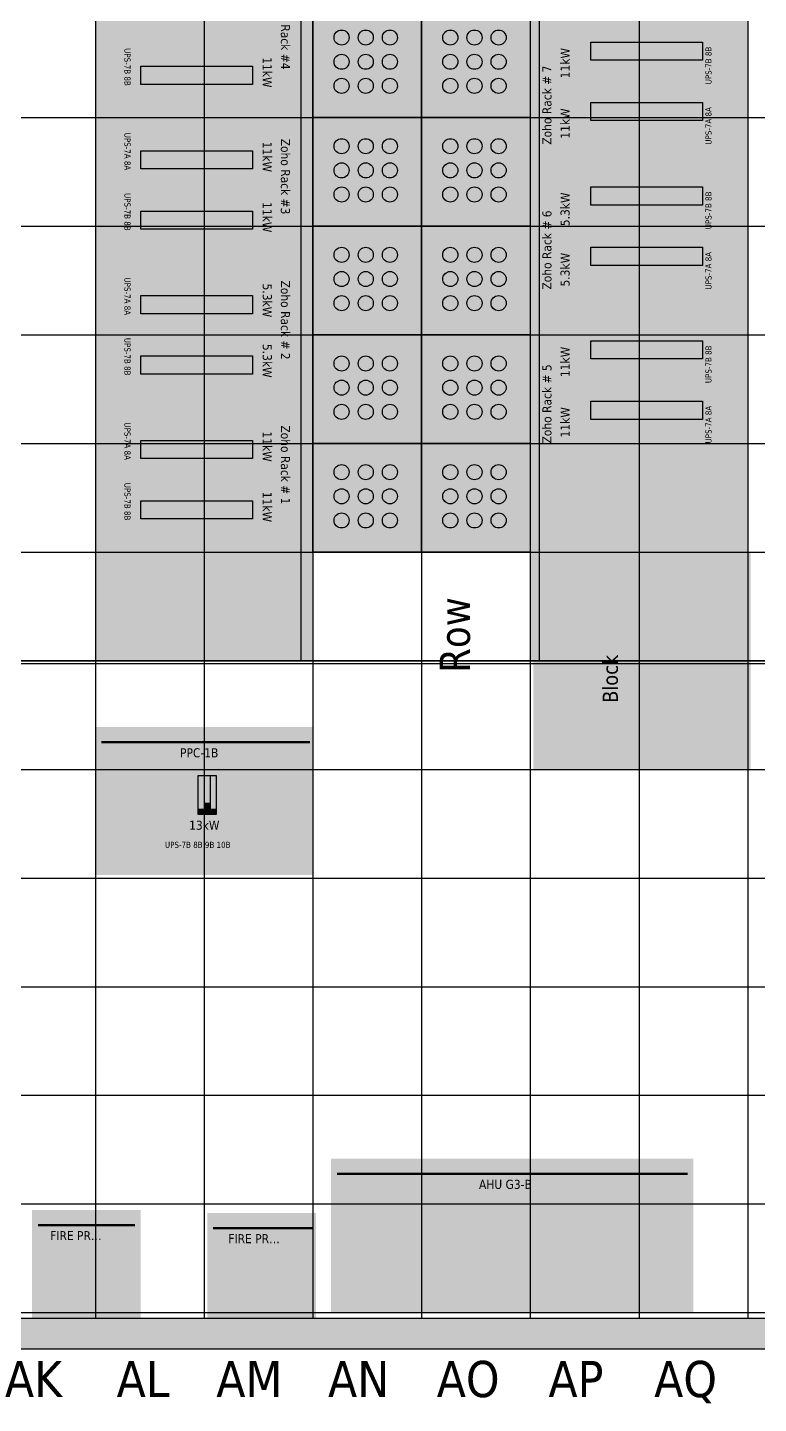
# Model space of a CAD drawing. Header units: millimetres. Extents: x -618 to 58287, y -23922 to -2396.
# Drawn here: x 6225 to 10259, y -23902 to -16303 of the extents above; entities that cross this region are included whole.
import ezdxf

# ---------------------------------------------------------------- set-up
doc = ezdxf.new("R2010")
doc.units = ezdxf.units.MM
doc.header["$MEASUREMENT"] = 0
for name, color, linetype, true_color in [('Background', 7, 'Continuous', 0xffffff), ('Equipment', 7, 'Continuous', 0xffffff), ('Names', 7, 'Continuous', 0xffffff), ('Power', 7, 'Continuous', 0xffffff), ('Room fixture', 7, 'Continuous', 0xffffff), ('Room shape', 7, 'Continuous', 0xc0c0c0), ('Rows', 7, 'Continuous', 0xffffff), ('Tile grid', 7, 'Continuous', 0xafafaf), ('Walls and cages', 7, 'Continuous', 0xffffff)]:
    doc.layers.add(name, color=color, linetype=linetype, true_color=true_color)
doc.styles.add('Tahoma#false#false', font='tahoma.ttf', dxfattribs={"height": 0.2})

msp = doc.modelspace()

# ---------------------------------------------------------------- linework, layer by layer
at = {"layer": 'Background', "lineweight": -3, "transparency": 33554687}
for points in [[(6600, -16000), (7800, -16000), (7800, -16800)], [(7800, -16800), (6600, -16800), (6600, -16000)], [(10200, -17000), (9000, -17000), (9000, -16200)], [(9000, -16200), (10200, -16200), (10200, -17000)], [(6600, -16800), (7800, -16800), (7800, -17600)], [(7800, -17600), (6600, -17600), (6600, -16800)], [(10200, -17800), (9000, -17800), (9000, -17000)], [(9000, -17000), (10200, -17000), (10200, -17800)], [(6600, -17600), (7800, -17600), (7800, -18400)], [(7800, -18400), (6600, -18400), (6600, -17600)], [(10200, -18650), (9000, -18650), (9000, -17850)], [(9000, -17850), (10200, -17850), (10200, -18650)], [(6600, -18400), (7800, -18400), (7800, -19200)], [(7800, -19200), (6600, -19200), (6600, -18400)], [(6600, -20983.3), (6600, -20166.7), (7800, -20166.7)], [(7800, -20166.7), (7800, -20983.3), (6600, -20983.3)], [(7900, -23400), (7900, -22550), (9900, -22550)], [(9900, -22550), (9900, -23400), (7900, -23400)], [(6250, -23433.3), (6250, -22833.3), (6850, -22833.3)], [(6850, -22833.3), (6850, -23433.3), (6250, -23433.3)], [(7216.7, -23450), (7216.7, -22850), (7816.7, -22850)], [(7816.7, -22850), (7816.7, -23450), (7216.7, -23450)]]:
    msp.add_solid(points, dxfattribs=at)
at = {"layer": 'Equipment', "color": 72, "lineweight": 50, "true_color": 0x67cb33, "transparency": 33554687}
msp.add_line((6633.3, -20250), (7783.3, -20250), dxfattribs=at)
at = {"layer": 'Equipment', "color": 153, "lineweight": 50, "true_color": 0x3e99df, "transparency": 33554687}
msp.add_line((7933.3, -22633.3), (9866.7, -22633.3), dxfattribs=at)
at = {"layer": 'Equipment', "color": 1, "lineweight": 50, "true_color": 0xe60000, "transparency": 33554687}
for p, q in [((6283.3, -22916.7), (6816.7, -22916.7)), ((7250, -22933.3), (7800, -22933.3))]:
    msp.add_line(p, q, dxfattribs=at)
at = {"layer": 'Equipment', "color": 9, "lineweight": 50, "true_color": 0xc0c0c0, "transparency": 33554687}
for points in [[(6666.7, -16733.3), (6600, -16800), (6600, -16000)], [(6666.7, -16066.7), (6666.7, -16733.3), (6600, -16000)], [(7800, -16000), (7800, -16800), (7733.3, -16733.3)], [(7800, -16000), (7733.3, -16733.3), (7733.3, -16066.7)], [(9000, -17000), (9000, -16200), (9066.7, -16266.7)], [(10133.3, -16266.7), (10200, -16200), (10200, -17000)], [(9000, -17000), (9066.7, -16266.7), (9066.7, -16933.3)], [(10133.3, -16933.3), (10133.3, -16266.7), (10200, -17000)], [(7800, -16800), (6600, -16800), (6666.7, -16733.3)], [(6666.7, -16733.3), (7733.3, -16733.3), (7800, -16800)], [(6666.7, -17533.3), (6600, -17600), (6600, -16800)], [(6666.7, -16866.7), (6666.7, -17533.3), (6600, -16800)], [(7733.3, -16866.7), (6666.7, -16866.7), (6600, -16800)], [(6600, -16800), (7800, -16800), (7733.3, -16866.7)], [(7800, -16800), (7800, -17600), (7733.3, -17533.3)], [(7800, -16800), (7733.3, -17533.3), (7733.3, -16866.7)], [(10200, -17000), (9000, -17000), (9066.7, -16933.3)], [(9066.7, -16933.3), (10133.3, -16933.3), (10200, -17000)], [(10133.3, -17066.7), (9066.7, -17066.7), (9000, -17000)], [(9000, -17000), (10200, -17000), (10133.3, -17066.7)], [(9000, -17800), (9000, -17000), (9066.7, -17066.7)], [(10133.3, -17066.7), (10200, -17000), (10200, -17800)], [(9000, -17800), (9066.7, -17066.7), (9066.7, -17733.3)], [(10133.3, -17733.3), (10133.3, -17066.7), (10200, -17800)], [(7800, -17600), (6600, -17600), (6666.7, -17533.3)], [(6666.7, -17533.3), (7733.3, -17533.3), (7800, -17600)], [(6666.7, -18333.3), (6600, -18400), (6600, -17600)], [(6666.7, -17666.7), (6666.7, -18333.3), (6600, -17600)], [(7733.3, -17666.7), (6666.7, -17666.7), (6600, -17600)], [(6600, -17600), (7800, -17600), (7733.3, -17666.7)], [(7800, -17600), (7800, -18400), (7733.3, -18333.3)], [(7800, -17600), (7733.3, -18333.3), (7733.3, -17666.7)], [(10200, -17800), (9000, -17800), (9066.7, -17733.3)], [(9066.7, -17733.3), (10133.3, -17733.3), (10200, -17800)], [(10133.3, -17916.7), (9066.7, -17916.7), (9000, -17850)], [(9000, -17850), (10200, -17850), (10133.3, -17916.7)], [(9000, -18650), (9000, -17850), (9066.7, -17916.7)], [(10133.3, -17916.7), (10200, -17850), (10200, -18650)], [(9000, -18650), (9066.7, -17916.7), (9066.7, -18583.3)], [(10133.3, -18583.3), (10133.3, -17916.7), (10200, -18650)], [(7800, -18400), (6600, -18400), (6666.7, -18333.3)], [(6666.7, -18333.3), (7733.3, -18333.3), (7800, -18400)], [(6666.7, -19133.3), (6600, -19200), (6600, -18400)], [(6666.7, -18466.7), (6666.7, -19133.3), (6600, -18400)], [(7733.3, -18466.7), (6666.7, -18466.7), (6600, -18400)], [(6600, -18400), (7800, -18400), (7733.3, -18466.7)], [(7800, -18400), (7800, -19200), (7733.3, -19133.3)], [(7800, -18400), (7733.3, -19133.3), (7733.3, -18466.7)], [(10200, -18650), (9000, -18650), (9066.7, -18583.3)], [(9066.7, -18583.3), (10133.3, -18583.3), (10200, -18650)], [(7800, -19200), (6600, -19200), (6666.7, -19133.3)], [(6666.7, -19133.3), (7733.3, -19133.3), (7800, -19200)]]:
    msp.add_solid(points, dxfattribs=at)
at = {"layer": 'Equipment', "color": 18, "lineweight": -3, "true_color": 0x000000, "transparency": 33554687}
for points in [[(6616.7, -16783.3), (6600, -16800), (6600, -16000)], [(6616.7, -16016.7), (6616.7, -16783.3), (6600, -16000)], [(7800, -16000), (7800, -16800), (7783.3, -16783.3)], [(7800, -16000), (7783.3, -16783.3), (7783.3, -16016.7)], [(9000, -17000), (9000, -16200), (9016.7, -16216.7)], [(9000, -17000), (9016.7, -16216.7), (9016.7, -16983.3)], [(10183.3, -16216.7), (10200, -16200), (10200, -17000)], [(10183.3, -16983.3), (10183.3, -16216.7), (10200, -17000)], [(7800, -16800), (6600, -16800), (6616.7, -16783.3)], [(6616.7, -16783.3), (7783.3, -16783.3), (7800, -16800)], [(6616.7, -17583.3), (6600, -17600), (6600, -16800)], [(6616.7, -16816.7), (6616.7, -17583.3), (6600, -16800)], [(7783.3, -16816.7), (6616.7, -16816.7), (6600, -16800)], [(6600, -16800), (7800, -16800), (7783.3, -16816.7)], [(7800, -16800), (7800, -17600), (7783.3, -17583.3)], [(7800, -16800), (7783.3, -17583.3), (7783.3, -16816.7)], [(10200, -17000), (9000, -17000), (9016.7, -16983.3)], [(10183.3, -17016.7), (9016.7, -17016.7), (9000, -17000)], [(9000, -17000), (10200, -17000), (10183.3, -17016.7)], [(9000, -17800), (9000, -17000), (9016.7, -17016.7)], [(9000, -17800), (9016.7, -17016.7), (9016.7, -17783.3)], [(9016.7, -16983.3), (10183.3, -16983.3), (10200, -17000)], [(10183.3, -17016.7), (10200, -17000), (10200, -17800)], [(10183.3, -17783.3), (10183.3, -17016.7), (10200, -17800)], [(7800, -17600), (6600, -17600), (6616.7, -17583.3)], [(6616.7, -18383.3), (6600, -18400), (6600, -17600)], [(6616.7, -17616.7), (6616.7, -18383.3), (6600, -17600)], [(7783.3, -17616.7), (6616.7, -17616.7), (6600, -17600)], [(6600, -17600), (7800, -17600), (7783.3, -17616.7)], [(6616.7, -17583.3), (7783.3, -17583.3), (7800, -17600)], [(7800, -17600), (7800, -18400), (7783.3, -18383.3)], [(7800, -17600), (7783.3, -18383.3), (7783.3, -17616.7)], [(10200, -17800), (9000, -17800), (9016.7, -17783.3)], [(10183.3, -17866.7), (9016.7, -17866.7), (9000, -17850)], [(9000, -17850), (10200, -17850), (10183.3, -17866.7)], [(9000, -18650), (9000, -17850), (9016.7, -17866.7)], [(9016.7, -17783.3), (10183.3, -17783.3), (10200, -17800)], [(10183.3, -17866.7), (10200, -17850), (10200, -18650)], [(9000, -18650), (9016.7, -17866.7), (9016.7, -18633.3)], [(10183.3, -18633.3), (10183.3, -17866.7), (10200, -18650)], [(7800, -18400), (6600, -18400), (6616.7, -18383.3)], [(6616.7, -18383.3), (7783.3, -18383.3), (7800, -18400)], [(6616.7, -19183.3), (6600, -19200), (6600, -18400)], [(6616.7, -18416.7), (6616.7, -19183.3), (6600, -18400)], [(7783.3, -18416.7), (6616.7, -18416.7), (6600, -18400)], [(6600, -18400), (7800, -18400), (7783.3, -18416.7)], [(7800, -18400), (7800, -19200), (7783.3, -19183.3)], [(7800, -18400), (7783.3, -19183.3), (7783.3, -18416.7)], [(10200, -18650), (9000, -18650), (9016.7, -18633.3)], [(9016.7, -18633.3), (10183.3, -18633.3), (10200, -18650)], [(7800, -19200), (6600, -19200), (6616.7, -19183.3)], [(6616.7, -19183.3), (7783.3, -19183.3), (7800, -19200)], [(6600, -20166.7), (7800, -20166.7), (7783.3, -20183.3)], [(6600, -20166.7), (7783.3, -20183.3), (6616.7, -20183.3)], [(6600, -20983.3), (6600, -20166.7), (6616.7, -20183.3)], [(6616.7, -20183.3), (6616.7, -20966.7), (6600, -20983.3)], [(7783.3, -20966.7), (7783.3, -20183.3), (7800, -20166.7)], [(7800, -20166.7), (7800, -20983.3), (7783.3, -20966.7)], [(7783.3, -20966.7), (7800, -20983.3), (6600, -20983.3)], [(6616.7, -20966.7), (7783.3, -20966.7), (6600, -20983.3)], [(7900, -22550), (9900, -22550), (9883.3, -22566.7)], [(7900, -22550), (9883.3, -22566.7), (7916.7, -22566.7)], [(7900, -23400), (7900, -22550), (7916.7, -22566.7)], [(7916.7, -22566.7), (7916.7, -23383.3), (7900, -23400)], [(9883.3, -23383.3), (9883.3, -22566.7), (9900, -22550)], [(9900, -22550), (9900, -23400), (9883.3, -23383.3)], [(6250, -22833.3), (6850, -22833.3), (6833.3, -22850)], [(6250, -22833.3), (6833.3, -22850), (6266.7, -22850)], [(6250, -23433.3), (6250, -22833.3), (6266.7, -22850)], [(6266.7, -22850), (6266.7, -23416.7), (6250, -23433.3)], [(6833.3, -23416.7), (6833.3, -22850), (6850, -22833.3)], [(6850, -22833.3), (6850, -23433.3), (6833.3, -23416.7)], [(7216.7, -22850), (7816.7, -22850), (7800, -22866.7)], [(7216.7, -22850), (7800, -22866.7), (7233.3, -22866.7)], [(7216.7, -23450), (7216.7, -22850), (7233.3, -22866.7)], [(7233.3, -22866.7), (7233.3, -23433.3), (7216.7, -23450)], [(7800, -23433.3), (7800, -22866.7), (7816.7, -22850)], [(7816.7, -22850), (7816.7, -23450), (7800, -23433.3)], [(9883.3, -23383.3), (9900, -23400), (7900, -23400)], [(7916.7, -23383.3), (9883.3, -23383.3), (7900, -23400)], [(6833.3, -23416.7), (6850, -23433.3), (6250, -23433.3)], [(6266.7, -23416.7), (6833.3, -23416.7), (6250, -23433.3)], [(7800, -23433.3), (7816.7, -23450), (7216.7, -23450)], [(7233.3, -23433.3), (7800, -23433.3), (7216.7, -23450)]]:
    msp.add_solid(points, dxfattribs=at)
at = {"layer": 'Equipment', "color": 71, "lineweight": 50, "true_color": 0xbde8a7, "transparency": 33554687}
for points in [[(6600, -20166.7), (7800, -20166.7), (7733.3, -20233.3)], [(6600, -20166.7), (7733.3, -20233.3), (6666.7, -20233.3)], [(6600, -20983.3), (6600, -20166.7), (6666.7, -20233.3)], [(7733.3, -20916.7), (7733.3, -20233.3), (7800, -20166.7)], [(7800, -20166.7), (7800, -20983.3), (7733.3, -20916.7)], [(6666.7, -20233.3), (6666.7, -20916.7), (6600, -20983.3)], [(7733.3, -20916.7), (7800, -20983.3), (6600, -20983.3)], [(6666.7, -20916.7), (7733.3, -20916.7), (6600, -20983.3)]]:
    msp.add_solid(points, dxfattribs=at)
at = {"layer": 'Equipment', "color": 141, "lineweight": 50, "true_color": 0xabd3f1, "transparency": 33554687}
for points in [[(7900, -22550), (9900, -22550), (9833.3, -22616.7)], [(7900, -22550), (9833.3, -22616.7), (7966.7, -22616.7)], [(7900, -23400), (7900, -22550), (7966.7, -22616.7)], [(9833.3, -23333.3), (9833.3, -22616.7), (9900, -22550)], [(9900, -22550), (9900, -23400), (9833.3, -23333.3)], [(7966.7, -22616.7), (7966.7, -23333.3), (7900, -23400)], [(9833.3, -23333.3), (9900, -23400), (7900, -23400)], [(7966.7, -23333.3), (9833.3, -23333.3), (7900, -23400)]]:
    msp.add_solid(points, dxfattribs=at)
at = {"layer": 'Equipment', "color": 21, "lineweight": 50, "true_color": 0xf49191, "transparency": 33554687}
for points in [[(6250, -22833.3), (6850, -22833.3), (6783.3, -22900)], [(6250, -22833.3), (6783.3, -22900), (6316.7, -22900)], [(6250, -23433.3), (6250, -22833.3), (6316.7, -22900)], [(6783.3, -23366.7), (6783.3, -22900), (6850, -22833.3)], [(6850, -22833.3), (6850, -23433.3), (6783.3, -23366.7)], [(7216.7, -22850), (7816.7, -22850), (7750, -22916.7)], [(7216.7, -22850), (7750, -22916.7), (7283.3, -22916.7)], [(7216.7, -23450), (7216.7, -22850), (7283.3, -22916.7)], [(7750, -23383.3), (7750, -22916.7), (7816.7, -22850)], [(7816.7, -22850), (7816.7, -23450), (7750, -23383.3)], [(6316.7, -22900), (6316.7, -23366.7), (6250, -23433.3)], [(7283.3, -22916.7), (7283.3, -23383.3), (7216.7, -23450)], [(6783.3, -23366.7), (6850, -23433.3), (6250, -23433.3)], [(6316.7, -23366.7), (6783.3, -23366.7), (6250, -23433.3)], [(7750, -23383.3), (7816.7, -23450), (7216.7, -23450)], [(7283.3, -23383.3), (7750, -23383.3), (7216.7, -23450)]]:
    msp.add_solid(points, dxfattribs=at)
at = {"layer": 'Power', "color": 8, "lineweight": -3, "true_color": 0x808080, "transparency": 33554687}
for p, q in [((9333.3, -16483.3), (9333.3, -16383.3)), ((9333.3, -16383.3), (9950, -16383.3)), ((9950, -16383.3), (9950, -16483.3)), ((9950, -16483.3), (9333.3, -16483.3)), ((6850, -16616.7), (6850, -16516.7)), ((6850, -16516.7), (7466.7, -16516.7)), ((7466.7, -16516.7), (7466.7, -16616.7)), ((7466.7, -16616.7), (6850, -16616.7)), ((9333.3, -16816.7), (9333.3, -16716.7)), ((9333.3, -16716.7), (9950, -16716.7)), ((9950, -16716.7), (9950, -16816.7)), ((9950, -16816.7), (9333.3, -16816.7)), ((6850, -17083.3), (6850, -16983.3)), ((6850, -16983.3), (7466.7, -16983.3)), ((7466.7, -16983.3), (7466.7, -17083.3)), ((7466.7, -17083.3), (6850, -17083.3)), ((9333.3, -17283.3), (9333.3, -17183.3)), ((9333.3, -17183.3), (9950, -17183.3)), ((9950, -17183.3), (9950, -17283.3)), ((6850, -17416.7), (6850, -17316.7)), ((6850, -17316.7), (7466.7, -17316.7)), ((7466.7, -17316.7), (7466.7, -17416.7)), ((9950, -17283.3), (9333.3, -17283.3)), ((7466.7, -17416.7), (6850, -17416.7)), ((9333.3, -17616.7), (9333.3, -17516.7)), ((9333.3, -17516.7), (9950, -17516.7)), ((9950, -17516.7), (9950, -17616.7)), ((9950, -17616.7), (9333.3, -17616.7)), ((6850, -17883.3), (6850, -17783.3)), ((6850, -17783.3), (7466.7, -17783.3)), ((7466.7, -17783.3), (7466.7, -17883.3)), ((7466.7, -17883.3), (6850, -17883.3)), ((9333.3, -18133.3), (9333.3, -18033.3)), ((9333.3, -18033.3), (9950, -18033.3)), ((9950, -18033.3), (9950, -18133.3)), ((6850, -18216.7), (6850, -18116.7)), ((6850, -18116.7), (7466.7, -18116.7)), ((7466.7, -18116.7), (7466.7, -18216.7)), ((9950, -18133.3), (9333.3, -18133.3)), ((7466.7, -18216.7), (6850, -18216.7)), ((9333.3, -18466.7), (9333.3, -18366.7)), ((9333.3, -18366.7), (9950, -18366.7)), ((9950, -18366.7), (9950, -18466.7)), ((9950, -18466.7), (9333.3, -18466.7)), ((6850, -18683.3), (6850, -18583.3)), ((6850, -18583.3), (7466.7, -18583.3)), ((7466.7, -18583.3), (7466.7, -18683.3)), ((7466.7, -18683.3), (6850, -18683.3)), ((6850, -19016.7), (6850, -18916.7)), ((6850, -18916.7), (7466.7, -18916.7)), ((7466.7, -18916.7), (7466.7, -19016.7)), ((7466.7, -19016.7), (6850, -19016.7)), ((7166.7, -20433.3), (7266.7, -20433.3)), ((7166.7, -20650), (7166.7, -20433.3)), ((7266.7, -20433.3), (7266.7, -20650)), ((7266.7, -20650), (7166.7, -20650))]:
    msp.add_line(p, q, dxfattribs=at)
at = {"layer": 'Power', "lineweight": -3, "transparency": 33554687}
for p, q in [((7200, -20433.3), (7200, -20650)), ((7233.3, -20433.3), (7233.3, -20650))]:
    msp.add_line(p, q, dxfattribs=at)
at = {"layer": 'Power', "color": 138, "lineweight": -3, "true_color": 0x01505e, "transparency": 33554687}
for points in [[(6800, -16083.3), (6800, -16383.3), (6716.7, -16083.3), (6716.7, -16383.3)], [(10000, -16583.3), (10000, -16283.3), (10083.3, -16583.3), (10083.3, -16283.3)], [(6800, -16416.7), (6800, -16716.7), (6716.7, -16416.7), (6716.7, -16716.7)], [(10000, -16916.7), (10000, -16616.7), (10083.3, -16916.7), (10083.3, -16616.7)], [(6800, -16883.3), (6800, -17183.3), (6716.7, -16883.3), (6716.7, -17183.3)], [(10000, -17383.3), (10000, -17083.3), (10083.3, -17383.3), (10083.3, -17083.3)], [(6800, -17216.7), (6800, -17516.7), (6716.7, -17216.7), (6716.7, -17516.7)], [(10000, -17716.7), (10000, -17416.7), (10083.3, -17716.7), (10083.3, -17416.7)], [(6800, -17683.3), (6800, -17983.3), (6716.7, -17683.3), (6716.7, -17983.3)], [(10000, -18233.3), (10000, -17933.3), (10083.3, -18233.3), (10083.3, -17933.3)], [(6800, -18016.7), (6800, -18316.7), (6716.7, -18016.7), (6716.7, -18316.7)], [(10000, -18566.7), (10000, -18266.7), (10083.3, -18566.7), (10083.3, -18266.7)], [(6800, -18483.3), (6800, -18783.3), (6716.7, -18483.3), (6716.7, -18783.3)], [(6800, -18816.7), (6800, -19116.7), (6716.7, -18816.7), (6716.7, -19116.7)], [(6700, -20800), (7733.3, -20800), (6700, -20883.3), (7733.3, -20883.3)]]:
    msp.add_solid(points, dxfattribs=at)
at = {"layer": 'Power', "lineweight": -3, "transparency": 33554687}
for points in [[(9333.3, -16483.3), (9333.3, -16383.3), (9950, -16483.3), (9950, -16383.3)], [(7466.7, -16516.7), (7466.7, -16616.7), (6850, -16516.7), (6850, -16616.7)], [(9333.3, -16816.7), (9333.3, -16716.7), (9950, -16816.7), (9950, -16716.7)], [(7466.7, -16983.3), (7466.7, -17083.3), (6850, -16983.3), (6850, -17083.3)], [(9333.3, -17283.3), (9333.3, -17183.3), (9950, -17283.3), (9950, -17183.3)], [(7466.7, -17316.7), (7466.7, -17416.7), (6850, -17316.7), (6850, -17416.7)], [(9333.3, -17616.7), (9333.3, -17516.7), (9950, -17616.7), (9950, -17516.7)], [(7466.7, -17783.3), (7466.7, -17883.3), (6850, -17783.3), (6850, -17883.3)], [(9333.3, -18133.3), (9333.3, -18033.3), (9950, -18133.3), (9950, -18033.3)], [(7466.7, -18116.7), (7466.7, -18216.7), (6850, -18116.7), (6850, -18216.7)], [(9333.3, -18466.7), (9333.3, -18366.7), (9950, -18466.7), (9950, -18366.7)], [(7466.7, -18583.3), (7466.7, -18683.3), (6850, -18583.3), (6850, -18683.3)], [(7466.7, -18916.7), (7466.7, -19016.7), (6850, -18916.7), (6850, -19016.7)], [(7166.7, -20433.3), (7266.7, -20433.3), (7166.7, -20650), (7266.7, -20650)], [(7200, -20433.3), (7233.3, -20433.3), (7200, -20650), (7233.3, -20650)]]:
    msp.add_solid(points, dxfattribs=at)
at = {"layer": 'Power', "color": 22, "lineweight": -3, "true_color": 0xc92518, "transparency": 33554687}
for points in [[(9333.3, -16483.3), (9333.3, -16383.3), (9950, -16483.3), (9950, -16383.3)], [(7466.7, -16516.7), (7466.7, -16616.7), (6850, -16516.7), (6850, -16616.7)], [(9333.3, -16816.7), (9333.3, -16716.7), (9950, -16816.7), (9950, -16716.7)], [(7466.7, -16983.3), (7466.7, -17083.3), (6850, -16983.3), (6850, -17083.3)], [(9366.7, -17283.3), (9366.7, -17183.3), (9950, -17283.3), (9950, -17183.3)], [(7466.7, -17316.7), (7466.7, -17416.7), (6850, -17316.7), (6850, -17416.7)], [(9366.7, -17616.7), (9366.7, -17516.7), (9950, -17616.7), (9950, -17516.7)], [(7466.7, -17783.3), (7466.7, -17883.3), (6850, -17783.3), (6850, -17883.3)], [(7466.7, -18116.7), (7466.7, -18216.7), (6850, -18116.7), (6850, -18216.7)], [(7466.7, -18583.3), (7466.7, -18683.3), (6850, -18583.3), (6850, -18683.3)], [(7466.7, -18916.7), (7466.7, -19016.7), (6850, -18916.7), (6850, -19016.7)]]:
    msp.add_solid(points, dxfattribs=at)
at = {"layer": 'Power', "color": 13, "lineweight": -3, "true_color": 0xe7473c, "transparency": 33554687}
for points in [[(9683.3, -16483.3), (9683.3, -16383.3), (9950, -16483.3), (9950, -16383.3)], [(7050, -16516.7), (7050, -16616.7), (6850, -16516.7), (6850, -16616.7)], [(9683.3, -16816.7), (9683.3, -16716.7), (9950, -16816.7), (9950, -16716.7)], [(7116.7, -16983.3), (7116.7, -17083.3), (6850, -16983.3), (6850, -17083.3)], [(9666.7, -17283.3), (9666.7, -17183.3), (9950, -17283.3), (9950, -17183.3)], [(7116.7, -17316.7), (7116.7, -17416.7), (6850, -17316.7), (6850, -17416.7)], [(9666.7, -17616.7), (9666.7, -17516.7), (9950, -17616.7), (9950, -17516.7)], [(7266.7, -17783.3), (7266.7, -17883.3), (6850, -17783.3), (6850, -17883.3)], [(7266.7, -18116.7), (7266.7, -18216.7), (6850, -18116.7), (6850, -18216.7)], [(7116.7, -18583.3), (7116.7, -18683.3), (6850, -18583.3), (6850, -18683.3)], [(7116.7, -18916.7), (7116.7, -19016.7), (6850, -18916.7), (6850, -19016.7)]]:
    msp.add_solid(points, dxfattribs=at)
at = {"layer": 'Power', "color": 151, "lineweight": -3, "true_color": 0x87ceeb, "transparency": 33554687}
for points in [[(9333.3, -17283.3), (9333.3, -17183.3), (9950, -17283.3), (9950, -17183.3)], [(9333.3, -17616.7), (9333.3, -17516.7), (9950, -17616.7), (9950, -17516.7)], [(9333.3, -18133.3), (9333.3, -18033.3), (9950, -18133.3), (9950, -18033.3)], [(9333.3, -18466.7), (9333.3, -18366.7), (9950, -18466.7), (9950, -18366.7)], [(7200, -20433.3), (7233.3, -20433.3), (7200, -20650), (7233.3, -20650)]]:
    msp.add_solid(points, dxfattribs=at)
at = {"layer": 'Power', "color": 8, "lineweight": -3, "true_color": 0x6e6e6e, "transparency": 33554687}
for points in [[(9650, -18133.3), (9650, -18033.3), (9950, -18133.3), (9950, -18033.3)], [(9650, -18466.7), (9650, -18366.7), (9950, -18466.7), (9950, -18366.7)]]:
    msp.add_solid(points, dxfattribs=at)
at = {"layer": 'Power', "color": 9, "lineweight": -3, "true_color": 0xc0c0c0, "transparency": 33554687}
for points in [[(9883.3, -18133.3), (9883.3, -18033.3), (9950, -18133.3), (9950, -18033.3)], [(9883.3, -18466.7), (9883.3, -18366.7), (9950, -18466.7), (9950, -18366.7)], [(7166.7, -20633.3), (7200, -20633.3), (7166.7, -20650), (7200, -20650)], [(7200, -20616.7), (7233.3, -20616.7), (7200, -20650), (7233.3, -20650)], [(7233.3, -20633.3), (7266.7, -20633.3), (7233.3, -20650), (7266.7, -20650)]]:
    msp.add_solid(points, dxfattribs=at)
at = {"layer": 'Power', "color": 8, "lineweight": -3, "true_color": 0x826482, "transparency": 33554687}
for points in [[(7200, -20583.3), (7233.3, -20583.3), (7200, -20650), (7233.3, -20650)], [(7166.7, -20616.7), (7200, -20616.7), (7166.7, -20650), (7200, -20650)], [(7233.3, -20616.7), (7266.7, -20616.7), (7233.3, -20650), (7266.7, -20650)]]:
    msp.add_solid(points, dxfattribs=at)
at = {"layer": 'Room fixture', "color": 9, "lineweight": -3, "true_color": 0xc0c0c0, "transparency": 33554687}
for p, q in [((7800, -16800), (7800, -16200)), ((8400, -16800), (8400, -16200)), ((8400, -16200), (8400, -16800)), ((9000, -16200), (9000, -16800)), ((7800, -16800), (8400, -16800)), ((7800, -17400), (7800, -16800)), ((8400, -16800), (7800, -16800)), ((9000, -16800), (8400, -16800)), ((8400, -16800), (9000, -16800)), ((8400, -17400), (8400, -16800)), ((8400, -16800), (8400, -17400)), ((9000, -16800), (9000, -17400)), ((7800, -17400), (8400, -17400)), ((7800, -18000), (7800, -17400)), ((8400, -17400), (7800, -17400)), ((8400, -17400), (8400, -18000)), ((8400, -17400), (9000, -17400)), ((8400, -18000), (8400, -17400)), ((9000, -17400), (8400, -17400)), ((9000, -17400), (9000, -18000)), ((8400, -18000), (7800, -18000)), ((7800, -18000), (8400, -18000)), ((7800, -18600), (7800, -18000)), ((8400, -18000), (8400, -18600)), ((9000, -18000), (8400, -18000)), ((8400, -18000), (9000, -18000)), ((8400, -18600), (8400, -18000)), ((9000, -18000), (9000, -18600)), ((8400, -18600), (7800, -18600)), ((7800, -18600), (8400, -18600)), ((7800, -19200), (7800, -18600)), ((8400, -18600), (9000, -18600)), ((8400, -19200), (8400, -18600)), ((8400, -18600), (8400, -19200)), ((9000, -18600), (8400, -18600)), ((9000, -18600), (9000, -19200)), ((8400, -19200), (7800, -19200)), ((9000, -19200), (8400, -19200))]:
    msp.add_line(p, q, dxfattribs=at)
for centre in [(7958.3, -16358.3), (8091.7, -16358.3), (8225, -16358.3), (8558.3, -16358.3), (8691.7, -16358.3), (8825, -16358.3), (7958.3, -16491.7), (8091.7, -16491.7), (8225, -16491.7), (8558.3, -16491.7), (8691.7, -16491.7), (8825, -16491.7), (7958.3, -16625), (8091.7, -16625), (8225, -16625), (8558.3, -16625), (8691.7, -16625), (8825, -16625), (7958.3, -16958.3), (8091.7, -16958.3), (8225, -16958.3), (8558.3, -16958.3), (8691.7, -16958.3), (8825, -16958.3), (7958.3, -17091.7), (8091.7, -17091.7), (8225, -17091.7), (8558.3, -17091.7), (8691.7, -17091.7), (8825, -17091.7), (7958.3, -17225), (8091.7, -17225), (8225, -17225), (8558.3, -17225), (8691.7, -17225), (8825, -17225), (7958.3, -17558.3), (8091.7, -17558.3), (8225, -17558.3), (8558.3, -17558.3), (8691.7, -17558.3), (8825, -17558.3), (7958.3, -17691.7), (8091.7, -17691.7), (8225, -17691.7), (8558.3, -17691.7), (8691.7, -17691.7), (8825, -17691.7), (7958.3, -17825), (8091.7, -17825), (8225, -17825), (8558.3, -17825), (8691.7, -17825), (8825, -17825), (7958.3, -18158.3), (8091.7, -18158.3), (8225, -18158.3), (8558.3, -18158.3), (8691.7, -18158.3), (8825, -18158.3), (7958.3, -18291.7), (8091.7, -18291.7), (8225, -18291.7), (8558.3, -18291.7), (8691.7, -18291.7), (8825, -18291.7), (7958.3, -18425), (8091.7, -18425), (8225, -18425), (8558.3, -18425), (8691.7, -18425), (8825, -18425), (7958.3, -18758.3), (8091.7, -18758.3), (8225, -18758.3), (8558.3, -18758.3), (8691.7, -18758.3), (8825, -18758.3), (7958.3, -18891.7), (8091.7, -18891.7), (8225, -18891.7), (8558.3, -18891.7), (8691.7, -18891.7), (8825, -18891.7), (7958.3, -19025), (8091.7, -19025), (8225, -19025), (8558.3, -19025), (8691.7, -19025), (8825, -19025)]:
    msp.add_ellipse(centre, major_axis=(41.7, 0), ratio=1, dxfattribs=at)
at = {"layer": 'Room fixture', "color": 9, "lineweight": -3, "true_color": 0xc0c0c0, "transparency": 33554472}
for points in [[(7800, -16800), (7800, -16200), (8400, -16200)], [(8400, -16200), (8400, -16800), (7800, -16800)], [(8400, -16800), (8400, -16200), (9000, -16200)], [(9000, -16200), (9000, -16800), (8400, -16800)], [(7800, -17400), (7800, -16800), (8400, -16800)], [(8400, -16800), (8400, -17400), (7800, -17400)], [(8400, -17400), (8400, -16800), (9000, -16800)], [(9000, -16800), (9000, -17400), (8400, -17400)], [(7800, -18000), (7800, -17400), (8400, -17400)], [(8400, -17400), (8400, -18000), (7800, -18000)], [(8400, -18000), (8400, -17400), (9000, -17400)], [(9000, -17400), (9000, -18000), (8400, -18000)], [(7800, -18600), (7800, -18000), (8400, -18000)], [(8400, -18000), (8400, -18600), (7800, -18600)], [(8400, -18600), (8400, -18000), (9000, -18000)], [(9000, -18000), (9000, -18600), (8400, -18600)], [(7800, -19200), (7800, -18600), (8400, -18600)], [(8400, -18600), (8400, -19200), (7800, -19200)], [(8400, -19200), (8400, -18600), (9000, -18600)], [(9000, -18600), (9000, -19200), (8400, -19200)]]:
    msp.add_solid(points, dxfattribs=at)
at = {"layer": 'Room fixture', "color": 254, "lineweight": -3, "true_color": 0xe6e6e6, "transparency": 33554687}
for points in [[(10216.7, -20399.3), (9016.7, -20399.3), (9016.7, -19199.3)], [(9016.7, -19199.3), (10216.7, -19199.3), (10216.7, -20399.3)]]:
    msp.add_solid(points, dxfattribs=at)
at = {"layer": 'Room fixture', "color": 18, "lineweight": -3, "true_color": 0x000000, "transparency": 33554687}
for points in [[(10200, -19216), (9033.3, -19216), (9016.7, -19199.3)], [(9016.7, -19199.3), (10216.7, -19199.3), (10200, -19216)], [(9016.7, -20399.3), (9016.7, -19199.3), (9033.3, -19216)], [(9016.7, -20399.3), (9033.3, -19216), (9033.3, -20382.7)], [(10200, -19216), (10216.7, -19199.3), (10216.7, -20399.3)], [(10200, -20382.7), (10200, -19216), (10216.7, -20399.3)], [(10216.7, -20399.3), (9016.7, -20399.3), (9033.3, -20382.7)], [(9033.3, -20382.7), (10200, -20382.7), (10216.7, -20399.3)]]:
    msp.add_solid(points, dxfattribs=at)
at = {"layer": 'Room shape', "color": 18, "lineweight": -3, "true_color": 0x000000, "transparency": 33554687}
for p, q in [((57733.3, -23433.3), (0, -23433.3)), ((0, -23600), (57733.3, -23600))]:
    msp.add_line(p, q, dxfattribs=at)
at = {"layer": 'Room shape', "lineweight": -3, "transparency": 33554687}
for points in [[(0, -23433.3), (57733.3, -23600), (-116.7, -23550)], [(0, -23433.3), (57733.3, -23433.3), (57733.3, -23600)], [(57733.3, -23600), (0, -23600), (-116.7, -23550)]]:
    msp.add_solid(points, dxfattribs=at)
at = {"layer": 'Rows', "color": 18, "lineweight": -3, "true_color": 0x000000, "transparency": 33554687}
for p, q in [((7733.3, -6600), (7733.3, -19800)), ((9050, -19800), (9050, -6600))]:
    msp.add_line(p, q, dxfattribs=at)
at = {"layer": 'Rows', "color": 254, "lineweight": -3, "true_color": 0xe0e0d7, "transparency": 33554534}
for points in [[(6600, -6600), (7800, -6600), (7800, -19800)], [(7800, -19800), (6600, -19800), (6600, -6600)], [(10200, -19800), (9000, -19800), (9000, -6600)], [(9000, -6600), (10200, -6600), (10200, -19800)]]:
    msp.add_solid(points, dxfattribs=at)
at = {"layer": 'Rows', "color": 18, "lineweight": -3, "true_color": 0x000000, "transparency": 33554687}
for points in [[(6600, -19800), (6600, -6600), (6616.7, -6616.7)], [(7783.3, -19783.3), (7783.3, -6616.7), (7800, -6600)], [(7800, -6600), (7800, -19800), (7783.3, -19783.3)], [(9000, -19800), (9000, -6600), (9016.7, -6616.7)], [(10183.3, -19783.3), (10183.3, -6616.7), (10200, -6600)], [(10200, -6600), (10200, -19800), (10183.3, -19783.3)], [(6616.7, -6616.7), (6616.7, -19783.3), (6600, -19800)], [(9016.7, -6616.7), (9016.7, -19783.3), (9000, -19800)], [(7783.3, -19783.3), (7800, -19800), (6600, -19800)], [(6616.7, -19783.3), (7783.3, -19783.3), (6600, -19800)], [(10183.3, -19783.3), (10200, -19800), (9000, -19800)], [(9016.7, -19783.3), (10183.3, -19783.3), (9000, -19800)]]:
    msp.add_solid(points, dxfattribs=at)
at = {"layer": 'Tile grid', "lineweight": -3, "transparency": 33554687}
for p, q in [((7800, -2967), (7800, -23433.7)), ((8400, -2967), (8400, -23433.7)), ((9000, -2967), (9000, -23433.7)), ((9600, -2967), (9600, -23433.7)), ((10200, -2967), (10200, -23433.7)), ((7200, -3389.1), (7200, -23433.7)), ((6600, -3997.6), (6600, -23433.7)), ((16.2, -16800), (57733.3, -16800)), ((14.8, -17400), (57733.3, -17400)), ((13.3, -18000), (57733.3, -18000)), ((11.8, -18600), (57733.3, -18600)), ((10.4, -19200), (57733.3, -19200)), ((8.9, -19800), (57733.3, -19800)), ((7.4, -20400), (57733.3, -20400)), ((6, -21000), (57733.3, -21000)), ((4.5, -21600), (57733.3, -21600)), ((3, -22200), (57733.3, -22200)), ((1.6, -22800), (57733.3, -22800)), ((0.1, -23400), (57733.3, -23400))]:
    msp.add_line(p, q, dxfattribs=at)
at = {"layer": 'Walls and cages', "color": 18, "lineweight": -3, "true_color": 0x000000, "transparency": 33554687}
msp.add_line((10800, -19800), (6000, -19800), dxfattribs=at)
at = {"layer": 'Walls and cages', "color": 9, "lineweight": -3, "true_color": 0xc0c0c0, "transparency": 33554687}
msp.add_line((10800, -19816.7), (6000, -19816.7), dxfattribs=at)

# ---------------------------------------------------------------- texts
at = {"layer": 'Names', "color": 8, "lineweight": -3, "true_color": 0x808080, "transparency": 33554687, "style": 'Tahoma#false#false'}
for s, rotation, p in [('Zoho Rack #4', -90, (7623.3, -16116.7)), ('Zoho Rack # 7', -270, (9116.7, -16950)), ('Zoho Rack #3', -90, (7623.3, -16916.7)), ('Zoho Rack # 6', -270, (9116.7, -17750)), ('Zoho Rack # 2', -90, (7623.3, -17700)), ('Zoho Rack # 5', -270, (9116.7, -18600)), ('Zoho Rack # 1', -90, (7623.3, -18500))]:
    msp.add_text(s, height=50, rotation=rotation, dxfattribs=at).set_placement(p)
for s, p in [('PPC-1B', (7066.7, -20333.3)), ('AHU G3-B', (8716.7, -22716.7)), ('FIRE PR…', (6350, -23000)), ('FIRE PR…', (7333.3, -23016.7))]:
    msp.add_text(s, height=50, dxfattribs=at).set_placement(p)
at = {"layer": 'Power', "lineweight": -3, "transparency": 33554687, "style": 'Tahoma#false#false'}
for s, rotation, p in [('UPS-7B 8B ', -270, (10000, -16616.7)), ('UPS-7B 8B ', -90, (6760, -16416.7)), ('UPS-7A 8A ', -270, (10000, -16950)), ('UPS-7A 8A ', -90, (6760, -16883.3)), ('UPS-7B 8B ', -90, (6760, -17216.7)), ('UPS-7B 8B ', -270, (10000, -17416.7)), ('UPS-7A 8A ', -270, (10000, -17750)), ('UPS-7A 8A ', -90, (6760, -17683.3)), ('UPS-7B 8B ', -90, (6760, -18016.7)), ('UPS-7B 8B ', -270, (10000, -18266.7)), ('UPS-7A 8A ', -270, (10000, -18600)), ('UPS-7A 8A ', -90, (6760, -18483.3)), ('UPS-7B 8B ', -90, (6760, -18816.7))]:
    msp.add_text(s, height=33.33, rotation=rotation, dxfattribs=at).set_placement(p)
at = {"layer": 'Power', "color": 18, "lineweight": -3, "true_color": 0x000000, "transparency": 33554687, "style": 'Tahoma#false#false'}
for s, rotation, p in [('11kW', -90, (7523.3, -16466.7)), ('11kW', -270, (9216.7, -16583.3)), ('11kW', -270, (9216.7, -16916.7)), ('11kW', -90, (7523.3, -16933.3)), ('5.3kW', -270, (9216.7, -17400)), ('11kW', -90, (7523.3, -17266.7)), ('5.3kW', -270, (9216.7, -17733.3)), ('5.3kW', -90, (7523.3, -17716.7)), ('5.3kW', -90, (7523.3, -18050)), ('11kW', -270, (9216.7, -18233.3)), ('11kW', -270, (9216.7, -18566.7)), ('11kW', -90, (7523.3, -18533.3)), ('11kW', -90, (7523.3, -18866.7))]:
    msp.add_text(s, height=50, rotation=rotation, dxfattribs=at).set_placement(p)
msp.add_text('13kW', height=50, dxfattribs=at).set_placement((7116.7, -20733.3))
at = {"layer": 'Power', "lineweight": -3, "transparency": 33554687, "style": 'Tahoma#false#false'}
msp.add_text('UPS-7B 8B 9B 10B', height=33.333, dxfattribs=at).set_placement((6983.3, -20833.3))
at = {"layer": 'Room fixture', "color": 18, "lineweight": -3, "true_color": 0x000000, "transparency": 33554687, "style": 'Tahoma#false#false'}
msp.add_text('Block', height=83.33, rotation=-270, dxfattribs=at).set_placement((9483.3, -20032.7))
at = {"layer": 'Rows', "color": 8, "lineweight": -3, "true_color": 0x808080, "transparency": 33554687, "style": 'Tahoma#false#false'}
msp.add_text('Row', height=166.67, rotation=-270, dxfattribs=at).set_placement((8666.7, -19866.7))
at = {"layer": 'Tile grid', "color": 8, "lineweight": -3, "true_color": 0x808080, "transparency": 33554687, "style": 'Tahoma#false#false'}
for s, p in [('AK', (6100, -23866.7)), ('AL', (6716.7, -23866.7)), ('AM', (7266.7, -23866.7)), ('AN', (7883.3, -23866.7)), ('AO', (8483.3, -23866.7)), ('AP', (9100, -23866.7)), ('AQ', (9683.3, -23866.7))]:
    msp.add_text(s, height=200, dxfattribs=at).set_placement(p)

doc.saveas('drawing.dxf')
